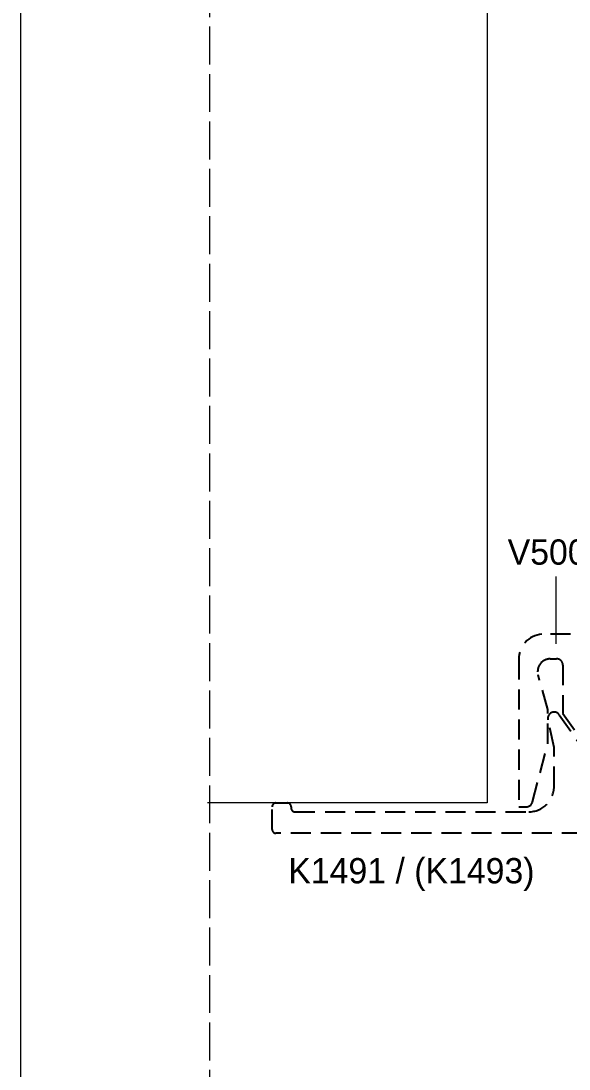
# Model space of a CAD drawing. Header units: millimetres. Extents: x -576 to 4430, y -1196 to 2690.
# Drawn here: x 1820 to 1863.4, y -1146.7 to -1063.8 of the extents above; entities that cross this region are included whole.
import ezdxf

# ---------------------------------------------------------------- set-up
doc = ezdxf.new("R2010")
doc.units = ezdxf.units.MM
doc.header["$LTSCALE"] = 0.25
doc.header["$MEASUREMENT"] = 0
doc.linetypes.add('ACAD_ISO02W100', pattern=[15, 12, -3])
doc.linetypes.add('HIDDEN', pattern=[9.525, 6.35, -3.175])
doc.layers.get('0').update_dxf_attribs({"lineweight": 5})
doc.layers.add('01_Dimension', color=251, linetype='Continuous', lineweight=9)
doc.layers.add('01_Text', color=40, linetype='Continuous', lineweight=25)
doc.layers.add('02_Block Frame', color=7, linetype='Continuous', lineweight=5, true_color=0xe2001a, plot=False)
doc.layers.add('NASC', color=7, linetype='HIDDEN')
doc.styles.add('Aluk Text', font='GOTHIC.TTF')

# ---------------------------------------------------------------- blocks, each defined once
blk = doc.blocks.new('PAGE pari')
at = {"layer": '02_Block Frame'}
blk.add_lwpolyline([(0, 0), (0, 297), (210, 297), (210, 0)], close=True, dxfattribs=at)
at = {"layer": '02_Block Frame', "linetype": 'ACAD_ISO02W100'}
blk.add_lwpolyline([(14.934, 15), (14.934, 282), (191.934, 282), (191.934, 15)], close=True, dxfattribs=at)

msp = doc.modelspace()

# ---------------------------------------------------------------- linework, layer by layer
at = {"layer": '01_Dimension'}
msp.add_line((1862.338, -1113.067), (1862.338, -1107.731), dxfattribs=at)
at = {"layer": '01_Dimension', "ltscale": 0.25}
msp.add_lwpolyline([(1856.871, -976.224), (1856.871, -976.224), (1856.871, -1125.644), (1834.769, -1125.644)], dxfattribs=at)
at = {"layer": 'NASC'}
msp.add_lwpolyline([(1863.471, -1112.292), (1861.198, -1112.292, 0.388879), (1859.372, -1114.284), (1859.372, -1125.944), (1859.982, -1125.944, 0.344011), (1860.467, -1125.565), (1861.672, -1120.955), (1861.672, -1118.241), (1860.906, -1115.503, -0.493145), (1861.872, -1114.244), (1862.371, -1114.244, -0.414214), (1862.871, -1114.744), (1862.871, -1118.556), (1865.313, -1122.044)], format="xyb", dxfattribs=at)
msp.add_lwpolyline([(1862.171, -1124.344), (1862.171, -1121.251), (1861.684, -1119.061, -0.820978), (1862.582, -1118.666), (1866.017, -1123.572, -0.606815), (1865.771, -1124.044), (1865.171, -1124.044, 0.414214), (1864.171, -1125.044), (1864.171, -1126.252, 0.365977), (1864.421, -1126.548, -0.365977), (1864.671, -1126.844), (1864.671, -1127.744, -0.414214), (1864.371, -1128.044), (1840.171, -1128.044, -0.414214), (1839.871, -1127.744), (1839.871, -1125.944, -0.414214), (1840.171, -1125.644), (1841.071, -1125.644, -0.414214), (1841.371, -1125.944), (1841.371, -1126.044, 0.414214), (1841.671, -1126.344), (1860.171, -1126.344, 0.414214)], format="xyb", close=True, dxfattribs=at)

# ---------------------------------------------------------------- block references
msp.add_blockref('PAGE pari', (1820, -1191))

# ---------------------------------------------------------------- texts
at = {"layer": '01_Text', "style": 'Aluk Text'}
for s, p in [('V50030', (1858.499, -1106.799)), ('K1491 / (K1493)', (1841.147, -1132.002))]:
    msp.add_text(s, height=2, dxfattribs=at).set_placement(p)

doc.saveas('drawing.dxf')
